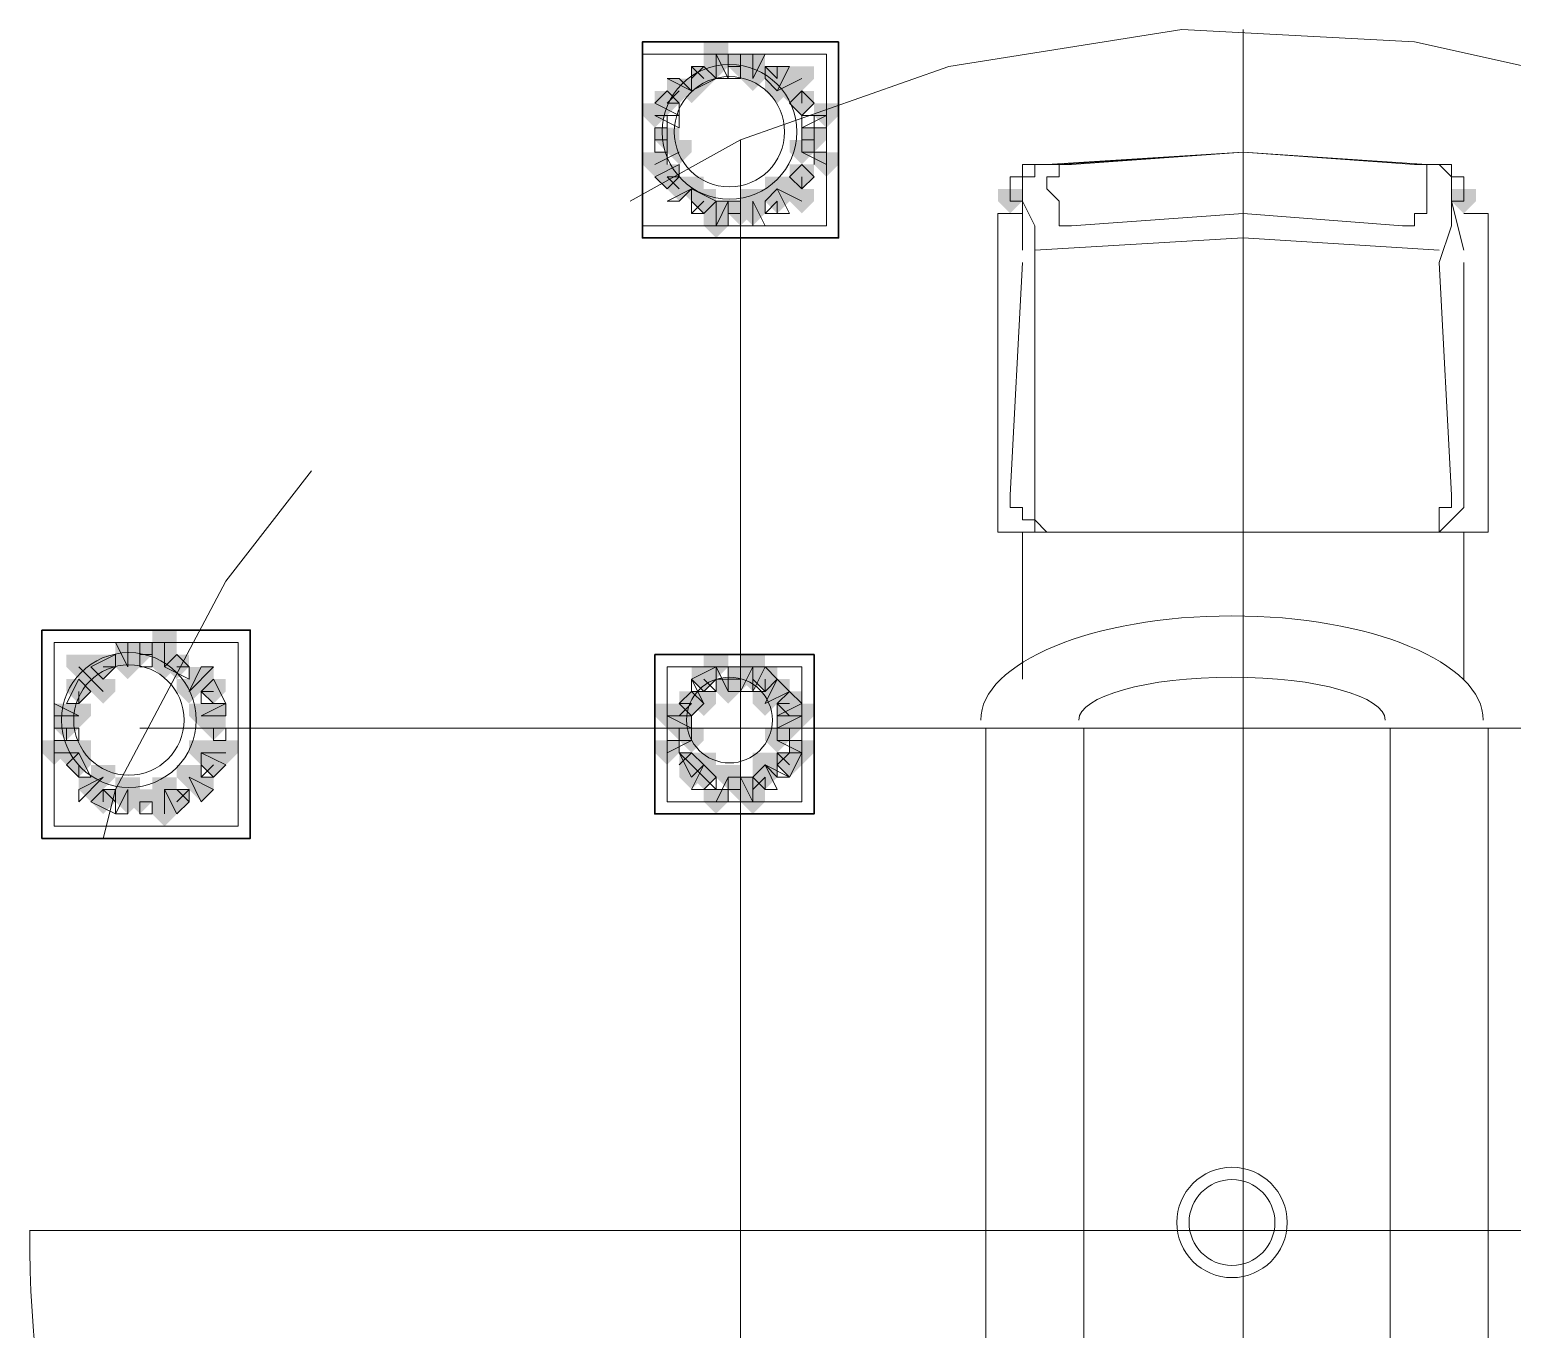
# Model space of a CAD drawing. Header units: millimetres. Extents: x 2315 to 4619, y 1334 to 1897.
# Drawn here: x 4012 to 4019.39, y 1554.21 to 1560.69 of the extents above; entities that cross this region are included whole.
import ezdxf

# ---------------------------------------------------------------- set-up
doc = ezdxf.new("R2010")
doc.units = ezdxf.units.MM
for name, color, linetype, true_color in [('PDF_10', 7, 'Continuous', 0x00b85c), ('PDF_8剖面层', 7, 'Continuous', 0xdcdcdc), ('PDF_AXIS', 7, 'Continuous', 0x00b85c), ('PDF_柱构件', 7, 'Continuous', 0x00b85c), ('PDF_转运站初步方案', 7, 'Continuous', 0x00b85c)]:
    doc.layers.add(name, color=color, linetype=linetype, true_color=true_color)
for name, color, linetype in [('PDF_3中心线层', 1, 'Continuous'), ('PDF_5双点划线', 4, 'Continuous'), ('PDF_中心线层', 1, 'Continuous'), ('PDF_粗实线层', 7, 'Continuous')]:
    doc.layers.add(name, color=color, linetype=linetype)

msp = doc.modelspace()

# ---------------------------------------------------------------- hatches: boundary and pattern name
at = {"layer": 'PDF_10', "transparency": 33554559}
for points in [[(4015.5436, 1560.5703), (4015.4826, 1560.5703), (4015.4826, 1560.5093), (4015.5436, 1560.4482), (4015.6047, 1560.5093), (4015.6047, 1560.5703)], [(4015.5436, 1560.5703), (4015.4826, 1560.5703), (4015.4826, 1560.5093), (4015.5436, 1560.4482), (4015.6047, 1560.5093), (4015.6047, 1560.5703)], [(4015.3604, 1560.5093), (4015.2993, 1560.5093), (4015.2993, 1560.4482), (4015.3604, 1560.3871), (4015.4215, 1560.4482), (4015.4215, 1560.5093)], [(4015.3604, 1560.5093), (4015.2993, 1560.5093), (4015.2993, 1560.4482), (4015.3604, 1560.3871), (4015.4215, 1560.4482), (4015.4215, 1560.5093)], [(4015.7269, 1560.5093), (4015.6658, 1560.5093), (4015.6658, 1560.4482), (4015.7269, 1560.3871), (4015.788, 1560.4482), (4015.788, 1560.5093)], [(4015.7269, 1560.5093), (4015.6658, 1560.5093), (4015.6658, 1560.4482), (4015.7269, 1560.3871), (4015.788, 1560.4482), (4015.788, 1560.5093)], [(4015.1772, 1560.3871), (4015.1161, 1560.3871), (4015.1161, 1560.326), (4015.1772, 1560.2649), (4015.2382, 1560.326), (4015.2382, 1560.3871)], [(4015.1772, 1560.3871), (4015.1161, 1560.3871), (4015.1161, 1560.326), (4015.1772, 1560.2649), (4015.2382, 1560.326), (4015.2382, 1560.3871)], [(4015.849, 1560.3871), (4015.788, 1560.3871), (4015.788, 1560.326), (4015.849, 1560.2649), (4015.9101, 1560.326), (4015.9101, 1560.3871)], [(4015.849, 1560.3871), (4015.788, 1560.3871), (4015.788, 1560.326), (4015.849, 1560.2649), (4015.9101, 1560.326), (4015.9101, 1560.3871)], [(4015.849, 1560.3871), (4015.788, 1560.3871), (4015.788, 1560.326), (4015.849, 1560.2649), (4015.9101, 1560.326), (4015.9101, 1560.3871)], [(4015.1772, 1560.2039), (4015.1161, 1560.2039), (4015.1161, 1560.1428), (4015.1772, 1560.0817), (4015.2382, 1560.1428), (4015.2382, 1560.2039)], [(4015.1772, 1560.2039), (4015.1161, 1560.2039), (4015.1161, 1560.1428), (4015.1772, 1560.0817), (4015.2382, 1560.1428), (4015.2382, 1560.2039)], [(4015.9101, 1560.2039), (4015.849, 1560.2039), (4015.849, 1560.1428), (4015.9101, 1560.0817), (4015.9712, 1560.1428), (4015.9712, 1560.2039)], [(4015.9101, 1560.2039), (4015.849, 1560.2039), (4015.849, 1560.1428), (4015.9101, 1560.0817), (4015.9712, 1560.1428), (4015.9712, 1560.2039)], [(4015.1772, 1560.0206), (4015.1161, 1560.0206), (4015.1161, 1559.9595), (4015.1772, 1559.8985), (4015.2382, 1559.9595), (4015.2382, 1560.0206)], [(4015.1772, 1560.0206), (4015.1161, 1560.0206), (4015.1161, 1559.9595), (4015.1772, 1559.8985), (4015.2382, 1559.9595), (4015.2382, 1560.0206)], [(4015.849, 1560.0206), (4015.788, 1560.0206), (4015.788, 1559.9595), (4015.849, 1559.8985), (4015.9101, 1559.9595), (4015.9101, 1560.0206)], [(4015.849, 1560.0206), (4015.788, 1560.0206), (4015.788, 1559.9595), (4015.849, 1559.8985), (4015.9101, 1559.9595), (4015.9101, 1560.0206)], [(4015.849, 1560.0206), (4015.788, 1560.0206), (4015.788, 1559.9595), (4015.849, 1559.8985), (4015.9101, 1559.9595), (4015.9101, 1560.0206)], [(4015.3604, 1559.8985), (4015.2993, 1559.8985), (4015.2993, 1559.8374), (4015.3604, 1559.7763), (4015.4215, 1559.8374), (4015.4215, 1559.8985)], [(4015.3604, 1559.8985), (4015.2993, 1559.8985), (4015.2993, 1559.8374), (4015.3604, 1559.7763), (4015.4215, 1559.8374), (4015.4215, 1559.8985)], [(4015.5436, 1559.8374), (4015.4826, 1559.8374), (4015.4826, 1559.7763), (4015.5436, 1559.7152), (4015.6047, 1559.7763), (4015.6047, 1559.8374)], [(4015.5436, 1559.8374), (4015.4826, 1559.8374), (4015.4826, 1559.7763), (4015.5436, 1559.7152), (4015.6047, 1559.7763), (4015.6047, 1559.8374)], [(4015.7269, 1559.8985), (4015.6658, 1559.8985), (4015.6658, 1559.8374), (4015.7269, 1559.7763), (4015.788, 1559.8374), (4015.788, 1559.8985)], [(4015.7269, 1559.8985), (4015.6658, 1559.8985), (4015.6658, 1559.8374), (4015.7269, 1559.7763), (4015.788, 1559.8374), (4015.788, 1559.8985)], [(4012.5507, 1557.6385), (4012.4896, 1557.6385), (4012.4896, 1557.5774), (4012.5507, 1557.5163), (4012.6117, 1557.5774), (4012.6117, 1557.6385)], [(4012.5507, 1557.6385), (4012.4896, 1557.6385), (4012.4896, 1557.5774), (4012.5507, 1557.5163), (4012.6117, 1557.5774), (4012.6117, 1557.6385)], [(4012.3674, 1557.5774), (4012.3063, 1557.5774), (4012.3063, 1557.5163), (4012.3674, 1557.4552), (4012.4285, 1557.5163), (4012.4285, 1557.5774)], [(4012.3674, 1557.5774), (4012.3063, 1557.5774), (4012.3063, 1557.5163), (4012.3674, 1557.4552), (4012.4285, 1557.5163), (4012.4285, 1557.5774)], [(4012.3674, 1557.5774), (4012.3063, 1557.5774), (4012.3063, 1557.5163), (4012.3674, 1557.4552), (4012.4285, 1557.5163), (4012.4285, 1557.5774)], [(4012.7339, 1557.5774), (4012.6728, 1557.5774), (4012.6728, 1557.5163), (4012.7339, 1557.4552), (4012.795, 1557.5163), (4012.795, 1557.5774)], [(4012.7339, 1557.5774), (4012.6728, 1557.5774), (4012.6728, 1557.5163), (4012.7339, 1557.4552), (4012.795, 1557.5163), (4012.795, 1557.5774)], [(4015.3604, 1557.5163), (4015.2993, 1557.5163), (4015.2993, 1557.4552), (4015.3604, 1557.3941), (4015.4215, 1557.4552), (4015.4215, 1557.5163)], [(4015.3604, 1557.5163), (4015.2993, 1557.5163), (4015.2993, 1557.4552), (4015.3604, 1557.3941), (4015.4215, 1557.4552), (4015.4215, 1557.5163)], [(4015.5436, 1557.5163), (4015.4826, 1557.5163), (4015.4826, 1557.4552), (4015.5436, 1557.3941), (4015.6047, 1557.4552), (4015.6047, 1557.5163)], [(4015.5436, 1557.5163), (4015.4826, 1557.5163), (4015.4826, 1557.4552), (4015.5436, 1557.3941), (4015.6047, 1557.4552), (4015.6047, 1557.5163)], [(4015.6658, 1557.5163), (4015.6047, 1557.5163), (4015.6047, 1557.4552), (4015.6658, 1557.3941), (4015.7269, 1557.4552), (4015.7269, 1557.5163)], [(4015.6658, 1557.5163), (4015.6047, 1557.5163), (4015.6047, 1557.4552), (4015.6658, 1557.3941), (4015.7269, 1557.4552), (4015.7269, 1557.5163)], [(4012.2453, 1557.4552), (4012.1842, 1557.4552), (4012.1842, 1557.3941), (4012.2453, 1557.333), (4012.3063, 1557.3941), (4012.3063, 1557.4552)], [(4012.2453, 1557.4552), (4012.1842, 1557.4552), (4012.1842, 1557.3941), (4012.2453, 1557.333), (4012.3063, 1557.3941), (4012.3063, 1557.4552)], [(4012.2453, 1557.4552), (4012.1842, 1557.4552), (4012.1842, 1557.3941), (4012.2453, 1557.333), (4012.3063, 1557.3941), (4012.3063, 1557.4552)], [(4012.9172, 1557.4552), (4012.8561, 1557.4552), (4012.8561, 1557.3941), (4012.9172, 1557.333), (4012.9782, 1557.3941), (4012.9782, 1557.4552)], [(4012.9172, 1557.4552), (4012.8561, 1557.4552), (4012.8561, 1557.3941), (4012.9172, 1557.333), (4012.9782, 1557.3941), (4012.9782, 1557.4552)], [(4015.2993, 1557.3941), (4015.2382, 1557.3941), (4015.2382, 1557.333), (4015.2993, 1557.272), (4015.3604, 1557.333), (4015.3604, 1557.3941)], [(4015.2993, 1557.3941), (4015.2382, 1557.3941), (4015.2382, 1557.333), (4015.2993, 1557.272), (4015.3604, 1557.333), (4015.3604, 1557.3941)], [(4015.788, 1557.3941), (4015.7269, 1557.3941), (4015.7269, 1557.333), (4015.788, 1557.272), (4015.849, 1557.333), (4015.849, 1557.3941)], [(4015.788, 1557.3941), (4015.7269, 1557.3941), (4015.7269, 1557.333), (4015.788, 1557.272), (4015.849, 1557.333), (4015.849, 1557.3941)], [(4012.1842, 1557.272), (4012.1231, 1557.272), (4012.1231, 1557.2109), (4012.1842, 1557.1498), (4012.2453, 1557.2109), (4012.2453, 1557.272)], [(4012.1842, 1557.272), (4012.1231, 1557.272), (4012.1231, 1557.2109), (4012.1842, 1557.1498), (4012.2453, 1557.2109), (4012.2453, 1557.272)], [(4012.9172, 1557.272), (4012.8561, 1557.272), (4012.8561, 1557.2109), (4012.9172, 1557.1498), (4012.9782, 1557.2109), (4012.9782, 1557.272)], [(4012.9172, 1557.272), (4012.8561, 1557.272), (4012.8561, 1557.2109), (4012.9172, 1557.1498), (4012.9782, 1557.2109), (4012.9782, 1557.272)], [(4015.2382, 1557.272), (4015.1772, 1557.272), (4015.1772, 1557.2109), (4015.2382, 1557.1498), (4015.2993, 1557.2109), (4015.2993, 1557.272)], [(4015.2382, 1557.272), (4015.1772, 1557.272), (4015.1772, 1557.2109), (4015.2382, 1557.1498), (4015.2993, 1557.2109), (4015.2993, 1557.272)], [(4015.788, 1557.272), (4015.7269, 1557.272), (4015.7269, 1557.2109), (4015.788, 1557.1498), (4015.849, 1557.2109), (4015.849, 1557.272)], [(4015.788, 1557.272), (4015.7269, 1557.272), (4015.7269, 1557.2109), (4015.788, 1557.1498), (4015.849, 1557.2109), (4015.849, 1557.272)], [(4012.2453, 1557.0887), (4012.1842, 1557.0887), (4012.1842, 1557.0276), (4012.2453, 1556.9666), (4012.3063, 1557.0276), (4012.3063, 1557.0887)], [(4012.2453, 1557.0887), (4012.1842, 1557.0887), (4012.1842, 1557.0276), (4012.2453, 1556.9666), (4012.3063, 1557.0276), (4012.3063, 1557.0887)], [(4012.9172, 1557.0887), (4012.8561, 1557.0887), (4012.8561, 1557.0276), (4012.9172, 1556.9666), (4012.9782, 1557.0276), (4012.9782, 1557.0887)], [(4012.9172, 1557.0887), (4012.8561, 1557.0887), (4012.8561, 1557.0276), (4012.9172, 1556.9666), (4012.9782, 1557.0276), (4012.9782, 1557.0887)], [(4015.2993, 1557.0887), (4015.2382, 1557.0887), (4015.2382, 1557.0276), (4015.2993, 1556.9666), (4015.3604, 1557.0276), (4015.3604, 1557.0887)], [(4015.2993, 1557.0887), (4015.2382, 1557.0887), (4015.2382, 1557.0276), (4015.2993, 1556.9666), (4015.3604, 1557.0276), (4015.3604, 1557.0887)], [(4015.3604, 1557.0276), (4015.2993, 1557.0276), (4015.2993, 1556.9666), (4015.3604, 1556.9055), (4015.4215, 1556.9666), (4015.4215, 1557.0276)], [(4015.3604, 1557.0276), (4015.2993, 1557.0276), (4015.2993, 1556.9666), (4015.3604, 1556.9055), (4015.4215, 1556.9666), (4015.4215, 1557.0276)], [(4015.6658, 1557.0276), (4015.6047, 1557.0276), (4015.6047, 1556.9666), (4015.6658, 1556.9055), (4015.7269, 1556.9666), (4015.7269, 1557.0276)], [(4015.6658, 1557.0276), (4015.6047, 1557.0276), (4015.6047, 1556.9666), (4015.6658, 1556.9055), (4015.7269, 1556.9666), (4015.7269, 1557.0276)], [(4015.788, 1557.0887), (4015.7269, 1557.0887), (4015.7269, 1557.0276), (4015.788, 1556.9666), (4015.849, 1557.0276), (4015.849, 1557.0887)], [(4015.788, 1557.0887), (4015.7269, 1557.0887), (4015.7269, 1557.0276), (4015.788, 1556.9666), (4015.849, 1557.0276), (4015.849, 1557.0887)], [(4015.5436, 1556.9666), (4015.4826, 1556.9666), (4015.4826, 1556.9055), (4015.5436, 1556.8444), (4015.6047, 1556.9055), (4015.6047, 1556.9666)], [(4015.5436, 1556.9666), (4015.4826, 1556.9666), (4015.4826, 1556.9055), (4015.5436, 1556.8444), (4015.6047, 1556.9055), (4015.6047, 1556.9666)], [(4012.3674, 1556.9055), (4012.3063, 1556.9055), (4012.3063, 1556.8444), (4012.3674, 1556.7833), (4012.4285, 1556.8444), (4012.4285, 1556.9055)], [(4012.3674, 1556.9055), (4012.3063, 1556.9055), (4012.3063, 1556.8444), (4012.3674, 1556.7833), (4012.4285, 1556.8444), (4012.4285, 1556.9055)], [(4012.5507, 1556.9055), (4012.4896, 1556.9055), (4012.4896, 1556.8444), (4012.5507, 1556.7833), (4012.6117, 1556.8444), (4012.6117, 1556.9055)], [(4012.5507, 1556.9055), (4012.4896, 1556.9055), (4012.4896, 1556.8444), (4012.5507, 1556.7833), (4012.6117, 1556.8444), (4012.6117, 1556.9055)], [(4012.7339, 1556.9055), (4012.6728, 1556.9055), (4012.6728, 1556.8444), (4012.7339, 1556.7833), (4012.795, 1556.8444), (4012.795, 1556.9055)], [(4012.7339, 1556.9055), (4012.6728, 1556.9055), (4012.6728, 1556.8444), (4012.7339, 1556.7833), (4012.795, 1556.8444), (4012.795, 1556.9055)]]:
    msp.add_hatch(color=256, dxfattribs=at).paths.add_polyline_path(points)
at = {"layer": 'PDF_5双点划线', "transparency": 33554559}
for points in [[(4016.8874, 1559.8985), (4016.8263, 1559.8985), (4016.8263, 1559.8374), (4016.8874, 1559.7763), (4016.9485, 1559.8374), (4016.9485, 1559.8985)], [(4019.1474, 1559.8985), (4019.0863, 1559.8985), (4019.0863, 1559.8374), (4019.1474, 1559.7763), (4019.2085, 1559.8374), (4019.2085, 1559.8985)]]:
    msp.add_hatch(color=256, dxfattribs=at).paths.add_polyline_path(points)
at = {"layer": 'PDF_柱构件', "transparency": 33554559}
for points in [[(4015.4215, 1560.6314), (4015.3604, 1560.6314), (4015.3604, 1560.5703), (4015.4215, 1560.5093), (4015.4826, 1560.5703), (4015.4826, 1560.6314)], [(4015.4215, 1560.5703), (4015.3604, 1560.5703), (4015.3604, 1560.5093), (4015.4215, 1560.4482), (4015.4826, 1560.5093), (4015.4826, 1560.5703)], [(4015.6047, 1560.5703), (4015.5436, 1560.5703), (4015.5436, 1560.5093), (4015.6047, 1560.4482), (4015.6658, 1560.5093), (4015.6658, 1560.5703)], [(4015.6047, 1560.5093), (4015.5436, 1560.5093), (4015.5436, 1560.4482), (4015.6047, 1560.3871), (4015.6658, 1560.4482), (4015.6658, 1560.5093)], [(4015.849, 1560.5093), (4015.788, 1560.5093), (4015.788, 1560.4482), (4015.849, 1560.3871), (4015.9101, 1560.4482), (4015.9101, 1560.5093)], [(4015.2382, 1560.4482), (4015.1772, 1560.4482), (4015.1772, 1560.3871), (4015.2382, 1560.326), (4015.2993, 1560.3871), (4015.2993, 1560.4482)], [(4015.2993, 1560.4482), (4015.2382, 1560.4482), (4015.2382, 1560.3871), (4015.2993, 1560.326), (4015.3604, 1560.3871), (4015.3604, 1560.4482)], [(4015.7269, 1560.4482), (4015.6658, 1560.4482), (4015.6658, 1560.3871), (4015.7269, 1560.326), (4015.788, 1560.3871), (4015.788, 1560.4482)], [(4015.788, 1560.4482), (4015.7269, 1560.4482), (4015.7269, 1560.3871), (4015.788, 1560.326), (4015.849, 1560.3871), (4015.849, 1560.4482)], [(4015.1161, 1560.326), (4015.055, 1560.326), (4015.055, 1560.2649), (4015.1161, 1560.2039), (4015.1772, 1560.2649), (4015.1772, 1560.326)], [(4015.9712, 1560.326), (4015.9101, 1560.326), (4015.9101, 1560.2649), (4015.9712, 1560.2039), (4016.0323, 1560.2649), (4016.0323, 1560.326)], [(4015.2382, 1560.1428), (4015.1772, 1560.1428), (4015.1772, 1560.0817), (4015.2382, 1560.0206), (4015.2993, 1560.0817), (4015.2993, 1560.1428)], [(4015.849, 1560.1428), (4015.788, 1560.1428), (4015.788, 1560.0817), (4015.849, 1560.0206), (4015.9101, 1560.0817), (4015.9101, 1560.1428)], [(4015.1161, 1560.0817), (4015.055, 1560.0817), (4015.055, 1560.0206), (4015.1161, 1559.9595), (4015.1772, 1560.0206), (4015.1772, 1560.0817)], [(4015.9712, 1560.0817), (4015.9101, 1560.0817), (4015.9101, 1560.0206), (4015.9712, 1559.9595), (4016.0323, 1560.0206), (4016.0323, 1560.0817)], [(4015.2382, 1559.9595), (4015.1772, 1559.9595), (4015.1772, 1559.8985), (4015.2382, 1559.8374), (4015.2993, 1559.8985), (4015.2993, 1559.9595)], [(4015.2993, 1559.9595), (4015.2382, 1559.9595), (4015.2382, 1559.8985), (4015.2993, 1559.8374), (4015.3604, 1559.8985), (4015.3604, 1559.9595)], [(4015.7269, 1559.9595), (4015.6658, 1559.9595), (4015.6658, 1559.8985), (4015.7269, 1559.8374), (4015.788, 1559.8985), (4015.788, 1559.9595)], [(4015.788, 1559.9595), (4015.7269, 1559.9595), (4015.7269, 1559.8985), (4015.788, 1559.8374), (4015.849, 1559.8985), (4015.849, 1559.9595)], [(4015.4215, 1559.8374), (4015.3604, 1559.8374), (4015.3604, 1559.7763), (4015.4215, 1559.7152), (4015.4826, 1559.7763), (4015.4826, 1559.8374)], [(4015.6047, 1559.8985), (4015.5436, 1559.8985), (4015.5436, 1559.8374), (4015.6047, 1559.7763), (4015.6658, 1559.8374), (4015.6658, 1559.8985)], [(4015.6047, 1559.8374), (4015.5436, 1559.8374), (4015.5436, 1559.7763), (4015.6047, 1559.7152), (4015.6658, 1559.7763), (4015.6658, 1559.8374)], [(4015.849, 1559.8985), (4015.788, 1559.8985), (4015.788, 1559.8374), (4015.849, 1559.7763), (4015.9101, 1559.8374), (4015.9101, 1559.8985)], [(4015.4215, 1559.7763), (4015.3604, 1559.7763), (4015.3604, 1559.7152), (4015.4215, 1559.6541), (4015.4826, 1559.7152), (4015.4826, 1559.7763)], [(4012.6728, 1557.6995), (4012.6117, 1557.6995), (4012.6117, 1557.6385), (4012.6728, 1557.5774), (4012.7339, 1557.6385), (4012.7339, 1557.6995)], [(4012.4896, 1557.6385), (4012.4285, 1557.6385), (4012.4285, 1557.5774), (4012.4896, 1557.5163), (4012.5507, 1557.5774), (4012.5507, 1557.6385)], [(4012.6728, 1557.6385), (4012.6117, 1557.6385), (4012.6117, 1557.5774), (4012.6728, 1557.5163), (4012.7339, 1557.5774), (4012.7339, 1557.6385)], [(4012.2453, 1557.5774), (4012.1842, 1557.5774), (4012.1842, 1557.5163), (4012.2453, 1557.4552), (4012.3063, 1557.5163), (4012.3063, 1557.5774)], [(4012.4896, 1557.5774), (4012.4285, 1557.5774), (4012.4285, 1557.5163), (4012.4896, 1557.4552), (4012.5507, 1557.5163), (4012.5507, 1557.5774)], [(4012.6728, 1557.5774), (4012.6117, 1557.5774), (4012.6117, 1557.5163), (4012.6728, 1557.4552), (4012.7339, 1557.5163), (4012.7339, 1557.5774)], [(4015.4215, 1557.5774), (4015.3604, 1557.5774), (4015.3604, 1557.5163), (4015.4215, 1557.4552), (4015.4826, 1557.5163), (4015.4826, 1557.5774)], [(4015.6047, 1557.5774), (4015.5436, 1557.5774), (4015.5436, 1557.5163), (4015.6047, 1557.4552), (4015.6658, 1557.5163), (4015.6658, 1557.5774)], [(4012.3063, 1557.5163), (4012.2453, 1557.5163), (4012.2453, 1557.4552), (4012.3063, 1557.3941), (4012.3674, 1557.4552), (4012.3674, 1557.5163)], [(4012.8561, 1557.5163), (4012.795, 1557.5163), (4012.795, 1557.4552), (4012.8561, 1557.3941), (4012.9172, 1557.4552), (4012.9172, 1557.5163)], [(4015.6047, 1557.5163), (4015.5436, 1557.5163), (4015.5436, 1557.4552), (4015.6047, 1557.3941), (4015.6658, 1557.4552), (4015.6658, 1557.5163)], [(4012.3674, 1557.4552), (4012.3063, 1557.4552), (4012.3063, 1557.3941), (4012.3674, 1557.333), (4012.4285, 1557.3941), (4012.4285, 1557.4552)], [(4012.795, 1557.4552), (4012.7339, 1557.4552), (4012.7339, 1557.3941), (4012.795, 1557.333), (4012.8561, 1557.3941), (4012.8561, 1557.4552)], [(4015.3604, 1557.3941), (4015.2993, 1557.3941), (4015.2993, 1557.333), (4015.3604, 1557.272), (4015.4215, 1557.333), (4015.4215, 1557.3941)], [(4015.4826, 1557.4552), (4015.4215, 1557.4552), (4015.4215, 1557.3941), (4015.4826, 1557.333), (4015.5436, 1557.3941), (4015.5436, 1557.4552)], [(4015.6658, 1557.3941), (4015.6047, 1557.3941), (4015.6047, 1557.333), (4015.6658, 1557.272), (4015.7269, 1557.333), (4015.7269, 1557.3941)], [(4015.7269, 1557.4552), (4015.6658, 1557.4552), (4015.6658, 1557.3941), (4015.7269, 1557.333), (4015.788, 1557.3941), (4015.788, 1557.4552)], [(4012.1842, 1557.333), (4012.1231, 1557.333), (4012.1231, 1557.272), (4012.1842, 1557.2109), (4012.2453, 1557.272), (4012.2453, 1557.333)], [(4012.2453, 1557.333), (4012.1842, 1557.333), (4012.1842, 1557.272), (4012.2453, 1557.2109), (4012.3063, 1557.272), (4012.3063, 1557.333)], [(4012.8561, 1557.333), (4012.795, 1557.333), (4012.795, 1557.272), (4012.8561, 1557.2109), (4012.9172, 1557.272), (4012.9172, 1557.333)], [(4012.9172, 1557.333), (4012.8561, 1557.333), (4012.8561, 1557.272), (4012.9172, 1557.2109), (4012.9782, 1557.272), (4012.9782, 1557.333)], [(4015.1772, 1557.333), (4015.1161, 1557.333), (4015.1161, 1557.272), (4015.1772, 1557.2109), (4015.2382, 1557.272), (4015.2382, 1557.333)], [(4015.2382, 1557.333), (4015.1772, 1557.333), (4015.1772, 1557.272), (4015.2382, 1557.2109), (4015.2993, 1557.272), (4015.2993, 1557.333)], [(4015.788, 1557.333), (4015.7269, 1557.333), (4015.7269, 1557.272), (4015.788, 1557.2109), (4015.849, 1557.272), (4015.849, 1557.333)], [(4015.849, 1557.333), (4015.788, 1557.333), (4015.788, 1557.272), (4015.849, 1557.2109), (4015.9101, 1557.272), (4015.9101, 1557.333)], [(4015.2993, 1557.2109), (4015.2382, 1557.2109), (4015.2382, 1557.1498), (4015.2993, 1557.0887), (4015.3604, 1557.1498), (4015.3604, 1557.2109)], [(4015.7269, 1557.2109), (4015.6658, 1557.2109), (4015.6658, 1557.1498), (4015.7269, 1557.0887), (4015.788, 1557.1498), (4015.788, 1557.2109)], [(4012.1231, 1557.1498), (4012.062, 1557.1498), (4012.062, 1557.0887), (4012.1231, 1557.0276), (4012.1842, 1557.0887), (4012.1842, 1557.1498)], [(4012.1842, 1557.1498), (4012.1231, 1557.1498), (4012.1231, 1557.0887), (4012.1842, 1557.0276), (4012.2453, 1557.0887), (4012.2453, 1557.1498)], [(4012.2453, 1557.1498), (4012.1842, 1557.1498), (4012.1842, 1557.0887), (4012.2453, 1557.0276), (4012.3063, 1557.0887), (4012.3063, 1557.1498)], [(4012.8561, 1557.1498), (4012.795, 1557.1498), (4012.795, 1557.0887), (4012.8561, 1557.0276), (4012.9172, 1557.0887), (4012.9172, 1557.1498)], [(4012.9172, 1557.1498), (4012.8561, 1557.1498), (4012.8561, 1557.0887), (4012.9172, 1557.0276), (4012.9782, 1557.0887), (4012.9782, 1557.1498)], [(4012.9782, 1557.1498), (4012.9172, 1557.1498), (4012.9172, 1557.0887), (4012.9782, 1557.0276), (4013.0393, 1557.0887), (4013.0393, 1557.1498)], [(4015.1772, 1557.1498), (4015.1161, 1557.1498), (4015.1161, 1557.0887), (4015.1772, 1557.0276), (4015.2382, 1557.0887), (4015.2382, 1557.1498)], [(4015.849, 1557.1498), (4015.788, 1557.1498), (4015.788, 1557.0887), (4015.849, 1557.0276), (4015.9101, 1557.0887), (4015.9101, 1557.1498)], [(4012.3674, 1557.0276), (4012.3063, 1557.0276), (4012.3063, 1556.9666), (4012.3674, 1556.9055), (4012.4285, 1556.9666), (4012.4285, 1557.0276)], [(4012.795, 1557.0276), (4012.7339, 1557.0276), (4012.7339, 1556.9666), (4012.795, 1556.9055), (4012.8561, 1556.9666), (4012.8561, 1557.0276)], [(4015.2993, 1557.0276), (4015.2382, 1557.0276), (4015.2382, 1556.9666), (4015.2993, 1556.9055), (4015.3604, 1556.9666), (4015.3604, 1557.0276)], [(4015.3604, 1557.0887), (4015.2993, 1557.0887), (4015.2993, 1557.0276), (4015.3604, 1556.9666), (4015.4215, 1557.0276), (4015.4215, 1557.0887)], [(4015.4826, 1557.0276), (4015.4215, 1557.0276), (4015.4215, 1556.9666), (4015.4826, 1556.9055), (4015.5436, 1556.9666), (4015.5436, 1557.0276)], [(4015.6658, 1557.0887), (4015.6047, 1557.0887), (4015.6047, 1557.0276), (4015.6658, 1556.9666), (4015.7269, 1557.0276), (4015.7269, 1557.0887)], [(4012.3063, 1556.9666), (4012.2453, 1556.9666), (4012.2453, 1556.9055), (4012.3063, 1556.8444), (4012.3674, 1556.9055), (4012.3674, 1556.9666)], [(4012.4896, 1556.9666), (4012.4285, 1556.9666), (4012.4285, 1556.9055), (4012.4896, 1556.8444), (4012.5507, 1556.9055), (4012.5507, 1556.9666)], [(4012.6728, 1556.9666), (4012.6117, 1556.9666), (4012.6117, 1556.9055), (4012.6728, 1556.8444), (4012.7339, 1556.9055), (4012.7339, 1556.9666)], [(4012.8561, 1556.9666), (4012.795, 1556.9666), (4012.795, 1556.9055), (4012.8561, 1556.8444), (4012.9172, 1556.9055), (4012.9172, 1556.9666)], [(4015.6047, 1556.9666), (4015.5436, 1556.9666), (4015.5436, 1556.9055), (4015.6047, 1556.8444), (4015.6658, 1556.9055), (4015.6658, 1556.9666)], [(4012.4896, 1556.9055), (4012.4285, 1556.9055), (4012.4285, 1556.8444), (4012.4896, 1556.7833), (4012.5507, 1556.8444), (4012.5507, 1556.9055)], [(4012.6728, 1556.9055), (4012.6117, 1556.9055), (4012.6117, 1556.8444), (4012.6728, 1556.7833), (4012.7339, 1556.8444), (4012.7339, 1556.9055)], [(4015.4215, 1556.9055), (4015.3604, 1556.9055), (4015.3604, 1556.8444), (4015.4215, 1556.7833), (4015.4826, 1556.8444), (4015.4826, 1556.9055)], [(4015.6047, 1556.9055), (4015.5436, 1556.9055), (4015.5436, 1556.8444), (4015.6047, 1556.7833), (4015.6658, 1556.8444), (4015.6658, 1556.9055)], [(4012.6728, 1556.8444), (4012.6117, 1556.8444), (4012.6117, 1556.7833), (4012.6728, 1556.7222), (4012.7339, 1556.7833), (4012.7339, 1556.8444)]]:
    msp.add_hatch(color=256, dxfattribs=at).paths.add_polyline_path(points)
at = {"layer": 'PDF_转运站初步方案', "transparency": 33554559}
for points in [[(4015.5436, 1560.5703), (4015.4826, 1560.5703), (4015.4826, 1560.5093), (4015.5436, 1560.4482), (4015.6047, 1560.5093), (4015.6047, 1560.5703)], [(4015.5436, 1560.5703), (4015.4826, 1560.5703), (4015.4826, 1560.5093), (4015.5436, 1560.4482), (4015.6047, 1560.5093), (4015.6047, 1560.5703)], [(4015.3604, 1560.5093), (4015.2993, 1560.5093), (4015.2993, 1560.4482), (4015.3604, 1560.3871), (4015.4215, 1560.4482), (4015.4215, 1560.5093)], [(4015.3604, 1560.5093), (4015.2993, 1560.5093), (4015.2993, 1560.4482), (4015.3604, 1560.3871), (4015.4215, 1560.4482), (4015.4215, 1560.5093)], [(4015.7269, 1560.5093), (4015.6658, 1560.5093), (4015.6658, 1560.4482), (4015.7269, 1560.3871), (4015.788, 1560.4482), (4015.788, 1560.5093)], [(4015.7269, 1560.5093), (4015.6658, 1560.5093), (4015.6658, 1560.4482), (4015.7269, 1560.3871), (4015.788, 1560.4482), (4015.788, 1560.5093)], [(4015.1772, 1560.3871), (4015.1161, 1560.3871), (4015.1161, 1560.326), (4015.1772, 1560.2649), (4015.2382, 1560.326), (4015.2382, 1560.3871)], [(4015.1772, 1560.3871), (4015.1161, 1560.3871), (4015.1161, 1560.326), (4015.1772, 1560.2649), (4015.2382, 1560.326), (4015.2382, 1560.3871)], [(4015.849, 1560.3871), (4015.788, 1560.3871), (4015.788, 1560.326), (4015.849, 1560.2649), (4015.9101, 1560.326), (4015.9101, 1560.3871)], [(4015.849, 1560.3871), (4015.788, 1560.3871), (4015.788, 1560.326), (4015.849, 1560.2649), (4015.9101, 1560.326), (4015.9101, 1560.3871)], [(4015.1772, 1560.2039), (4015.1161, 1560.2039), (4015.1161, 1560.1428), (4015.1772, 1560.0817), (4015.2382, 1560.1428), (4015.2382, 1560.2039)], [(4015.1772, 1560.2039), (4015.1161, 1560.2039), (4015.1161, 1560.1428), (4015.1772, 1560.0817), (4015.2382, 1560.1428), (4015.2382, 1560.2039)], [(4015.9101, 1560.2039), (4015.849, 1560.2039), (4015.849, 1560.1428), (4015.9101, 1560.0817), (4015.9712, 1560.1428), (4015.9712, 1560.2039)], [(4015.9101, 1560.2039), (4015.849, 1560.2039), (4015.849, 1560.1428), (4015.9101, 1560.0817), (4015.9712, 1560.1428), (4015.9712, 1560.2039)], [(4015.1772, 1560.0206), (4015.1161, 1560.0206), (4015.1161, 1559.9595), (4015.1772, 1559.8985), (4015.2382, 1559.9595), (4015.2382, 1560.0206)], [(4015.1772, 1560.0206), (4015.1161, 1560.0206), (4015.1161, 1559.9595), (4015.1772, 1559.8985), (4015.2382, 1559.9595), (4015.2382, 1560.0206)], [(4015.849, 1560.0206), (4015.788, 1560.0206), (4015.788, 1559.9595), (4015.849, 1559.8985), (4015.9101, 1559.9595), (4015.9101, 1560.0206)], [(4015.849, 1560.0206), (4015.788, 1560.0206), (4015.788, 1559.9595), (4015.849, 1559.8985), (4015.9101, 1559.9595), (4015.9101, 1560.0206)], [(4015.3604, 1559.8985), (4015.2993, 1559.8985), (4015.2993, 1559.8374), (4015.3604, 1559.7763), (4015.4215, 1559.8374), (4015.4215, 1559.8985)], [(4015.3604, 1559.8985), (4015.2993, 1559.8985), (4015.2993, 1559.8374), (4015.3604, 1559.7763), (4015.4215, 1559.8374), (4015.4215, 1559.8985)], [(4015.5436, 1559.8374), (4015.4826, 1559.8374), (4015.4826, 1559.7763), (4015.5436, 1559.7152), (4015.6047, 1559.7763), (4015.6047, 1559.8374)], [(4015.5436, 1559.8374), (4015.4826, 1559.8374), (4015.4826, 1559.7763), (4015.5436, 1559.7152), (4015.6047, 1559.7763), (4015.6047, 1559.8374)], [(4015.7269, 1559.8985), (4015.6658, 1559.8985), (4015.6658, 1559.8374), (4015.7269, 1559.7763), (4015.788, 1559.8374), (4015.788, 1559.8985)], [(4015.7269, 1559.8985), (4015.6658, 1559.8985), (4015.6658, 1559.8374), (4015.7269, 1559.7763), (4015.788, 1559.8374), (4015.788, 1559.8985)], [(4012.5507, 1557.6385), (4012.4896, 1557.6385), (4012.4896, 1557.5774), (4012.5507, 1557.5163), (4012.6117, 1557.5774), (4012.6117, 1557.6385)], [(4012.5507, 1557.6385), (4012.4896, 1557.6385), (4012.4896, 1557.5774), (4012.5507, 1557.5163), (4012.6117, 1557.5774), (4012.6117, 1557.6385)], [(4012.3674, 1557.5774), (4012.3063, 1557.5774), (4012.3063, 1557.5163), (4012.3674, 1557.4552), (4012.4285, 1557.5163), (4012.4285, 1557.5774)], [(4012.3674, 1557.5774), (4012.3063, 1557.5774), (4012.3063, 1557.5163), (4012.3674, 1557.4552), (4012.4285, 1557.5163), (4012.4285, 1557.5774)], [(4012.7339, 1557.5774), (4012.6728, 1557.5774), (4012.6728, 1557.5163), (4012.7339, 1557.4552), (4012.795, 1557.5163), (4012.795, 1557.5774)], [(4012.7339, 1557.5774), (4012.6728, 1557.5774), (4012.6728, 1557.5163), (4012.7339, 1557.4552), (4012.795, 1557.5163), (4012.795, 1557.5774)], [(4015.3604, 1557.5163), (4015.2993, 1557.5163), (4015.2993, 1557.4552), (4015.3604, 1557.3941), (4015.4215, 1557.4552), (4015.4215, 1557.5163)], [(4015.3604, 1557.5163), (4015.2993, 1557.5163), (4015.2993, 1557.4552), (4015.3604, 1557.3941), (4015.4215, 1557.4552), (4015.4215, 1557.5163)], [(4015.5436, 1557.5163), (4015.4826, 1557.5163), (4015.4826, 1557.4552), (4015.5436, 1557.3941), (4015.6047, 1557.4552), (4015.6047, 1557.5163)], [(4015.5436, 1557.5163), (4015.4826, 1557.5163), (4015.4826, 1557.4552), (4015.5436, 1557.3941), (4015.6047, 1557.4552), (4015.6047, 1557.5163)], [(4015.6658, 1557.5163), (4015.6047, 1557.5163), (4015.6047, 1557.4552), (4015.6658, 1557.3941), (4015.7269, 1557.4552), (4015.7269, 1557.5163)], [(4015.6658, 1557.5163), (4015.6047, 1557.5163), (4015.6047, 1557.4552), (4015.6658, 1557.3941), (4015.7269, 1557.4552), (4015.7269, 1557.5163)], [(4012.2453, 1557.4552), (4012.1842, 1557.4552), (4012.1842, 1557.3941), (4012.2453, 1557.333), (4012.3063, 1557.3941), (4012.3063, 1557.4552)], [(4012.2453, 1557.4552), (4012.1842, 1557.4552), (4012.1842, 1557.3941), (4012.2453, 1557.333), (4012.3063, 1557.3941), (4012.3063, 1557.4552)], [(4012.9172, 1557.4552), (4012.8561, 1557.4552), (4012.8561, 1557.3941), (4012.9172, 1557.333), (4012.9782, 1557.3941), (4012.9782, 1557.4552)], [(4012.9172, 1557.4552), (4012.8561, 1557.4552), (4012.8561, 1557.3941), (4012.9172, 1557.333), (4012.9782, 1557.3941), (4012.9782, 1557.4552)], [(4015.2993, 1557.3941), (4015.2382, 1557.3941), (4015.2382, 1557.333), (4015.2993, 1557.272), (4015.3604, 1557.333), (4015.3604, 1557.3941)], [(4015.2993, 1557.3941), (4015.2382, 1557.3941), (4015.2382, 1557.333), (4015.2993, 1557.272), (4015.3604, 1557.333), (4015.3604, 1557.3941)], [(4015.788, 1557.3941), (4015.7269, 1557.3941), (4015.7269, 1557.333), (4015.788, 1557.272), (4015.849, 1557.333), (4015.849, 1557.3941)], [(4015.788, 1557.3941), (4015.7269, 1557.3941), (4015.7269, 1557.333), (4015.788, 1557.272), (4015.849, 1557.333), (4015.849, 1557.3941)], [(4012.1842, 1557.272), (4012.1231, 1557.272), (4012.1231, 1557.2109), (4012.1842, 1557.1498), (4012.2453, 1557.2109), (4012.2453, 1557.272)], [(4012.1842, 1557.272), (4012.1231, 1557.272), (4012.1231, 1557.2109), (4012.1842, 1557.1498), (4012.2453, 1557.2109), (4012.2453, 1557.272)], [(4012.9172, 1557.272), (4012.8561, 1557.272), (4012.8561, 1557.2109), (4012.9172, 1557.1498), (4012.9782, 1557.2109), (4012.9782, 1557.272)], [(4012.9172, 1557.272), (4012.8561, 1557.272), (4012.8561, 1557.2109), (4012.9172, 1557.1498), (4012.9782, 1557.2109), (4012.9782, 1557.272)], [(4015.2382, 1557.272), (4015.1772, 1557.272), (4015.1772, 1557.2109), (4015.2382, 1557.1498), (4015.2993, 1557.2109), (4015.2993, 1557.272)], [(4015.2382, 1557.272), (4015.1772, 1557.272), (4015.1772, 1557.2109), (4015.2382, 1557.1498), (4015.2993, 1557.2109), (4015.2993, 1557.272)], [(4015.788, 1557.272), (4015.7269, 1557.272), (4015.7269, 1557.2109), (4015.788, 1557.1498), (4015.849, 1557.2109), (4015.849, 1557.272)], [(4015.788, 1557.272), (4015.7269, 1557.272), (4015.7269, 1557.2109), (4015.788, 1557.1498), (4015.849, 1557.2109), (4015.849, 1557.272)], [(4012.2453, 1557.0887), (4012.1842, 1557.0887), (4012.1842, 1557.0276), (4012.2453, 1556.9666), (4012.3063, 1557.0276), (4012.3063, 1557.0887)], [(4012.2453, 1557.0887), (4012.1842, 1557.0887), (4012.1842, 1557.0276), (4012.2453, 1556.9666), (4012.3063, 1557.0276), (4012.3063, 1557.0887)], [(4012.9172, 1557.0887), (4012.8561, 1557.0887), (4012.8561, 1557.0276), (4012.9172, 1556.9666), (4012.9782, 1557.0276), (4012.9782, 1557.0887)], [(4012.9172, 1557.0887), (4012.8561, 1557.0887), (4012.8561, 1557.0276), (4012.9172, 1556.9666), (4012.9782, 1557.0276), (4012.9782, 1557.0887)], [(4015.2993, 1557.0887), (4015.2382, 1557.0887), (4015.2382, 1557.0276), (4015.2993, 1556.9666), (4015.3604, 1557.0276), (4015.3604, 1557.0887)], [(4015.2993, 1557.0887), (4015.2382, 1557.0887), (4015.2382, 1557.0276), (4015.2993, 1556.9666), (4015.3604, 1557.0276), (4015.3604, 1557.0887)], [(4015.3604, 1557.0276), (4015.2993, 1557.0276), (4015.2993, 1556.9666), (4015.3604, 1556.9055), (4015.4215, 1556.9666), (4015.4215, 1557.0276)], [(4015.3604, 1557.0276), (4015.2993, 1557.0276), (4015.2993, 1556.9666), (4015.3604, 1556.9055), (4015.4215, 1556.9666), (4015.4215, 1557.0276)], [(4015.6658, 1557.0276), (4015.6047, 1557.0276), (4015.6047, 1556.9666), (4015.6658, 1556.9055), (4015.7269, 1556.9666), (4015.7269, 1557.0276)], [(4015.6658, 1557.0276), (4015.6047, 1557.0276), (4015.6047, 1556.9666), (4015.6658, 1556.9055), (4015.7269, 1556.9666), (4015.7269, 1557.0276)], [(4015.788, 1557.0887), (4015.7269, 1557.0887), (4015.7269, 1557.0276), (4015.788, 1556.9666), (4015.849, 1557.0276), (4015.849, 1557.0887)], [(4015.788, 1557.0887), (4015.7269, 1557.0887), (4015.7269, 1557.0276), (4015.788, 1556.9666), (4015.849, 1557.0276), (4015.849, 1557.0887)], [(4015.5436, 1556.9666), (4015.4826, 1556.9666), (4015.4826, 1556.9055), (4015.5436, 1556.8444), (4015.6047, 1556.9055), (4015.6047, 1556.9666)], [(4015.5436, 1556.9666), (4015.4826, 1556.9666), (4015.4826, 1556.9055), (4015.5436, 1556.8444), (4015.6047, 1556.9055), (4015.6047, 1556.9666)], [(4012.3674, 1556.9055), (4012.3063, 1556.9055), (4012.3063, 1556.8444), (4012.3674, 1556.7833), (4012.4285, 1556.8444), (4012.4285, 1556.9055)], [(4012.3674, 1556.9055), (4012.3063, 1556.9055), (4012.3063, 1556.8444), (4012.3674, 1556.7833), (4012.4285, 1556.8444), (4012.4285, 1556.9055)], [(4012.5507, 1556.9055), (4012.4896, 1556.9055), (4012.4896, 1556.8444), (4012.5507, 1556.7833), (4012.6117, 1556.8444), (4012.6117, 1556.9055)], [(4012.5507, 1556.9055), (4012.4896, 1556.9055), (4012.4896, 1556.8444), (4012.5507, 1556.7833), (4012.6117, 1556.8444), (4012.6117, 1556.9055)], [(4012.7339, 1556.9055), (4012.6728, 1556.9055), (4012.6728, 1556.8444), (4012.7339, 1556.7833), (4012.795, 1556.8444), (4012.795, 1556.9055)], [(4012.7339, 1556.9055), (4012.6728, 1556.9055), (4012.6728, 1556.8444), (4012.7339, 1556.7833), (4012.795, 1556.8444), (4012.795, 1556.9055)]]:
    msp.add_hatch(color=256, dxfattribs=at).paths.add_polyline_path(points)

# ---------------------------------------------------------------- linework, layer by layer
at = {"layer": 'PDF_10', "lineweight": 18}
for points in [[(4015.5436, 1560.5703), (4015.5436, 1560.5093), (4015.4826, 1560.5093)], [(4015.3604, 1560.5093), (4015.2993, 1560.4482)], [(4015.3604, 1560.4482), (4015.2993, 1560.5093)], [(4015.7269, 1560.5093), (4015.7269, 1560.4482), (4015.6658, 1560.5093)], [(4015.2382, 1560.3871), (4015.1772, 1560.326), (4015.2382, 1560.326)], [(4015.849, 1560.326), (4015.849, 1560.3871)], [(4015.1772, 1560.2039), (4015.1772, 1560.0817)], [(4015.9101, 1560.0817), (4015.9101, 1560.2039)], [(4015.1772, 1560.1428), (4015.1161, 1560.1428)], [(4015.849, 1560.1428), (4015.9101, 1560.1428)], [(4015.2382, 1559.9595), (4015.1772, 1559.9595), (4015.2382, 1559.8985)], [(4015.849, 1559.8985), (4015.849, 1559.9595)], [(4015.2993, 1559.8374), (4015.3604, 1559.7763)], [(4015.3604, 1559.8374), (4015.2993, 1559.7763)], [(4015.6658, 1559.7763), (4015.7269, 1559.8374), (4015.7269, 1559.7763)], [(4015.4826, 1559.7763), (4015.5436, 1559.7763), (4015.5436, 1559.7152)], [(4012.5507, 1557.5163), (4012.5507, 1557.5774), (4012.6117, 1557.5774)], [(4012.3674, 1557.5163), (4012.4285, 1557.5163)], [(4012.795, 1557.5163), (4012.7339, 1557.5163), (4012.795, 1557.5163)], [(4015.4826, 1557.4552), (4015.5436, 1557.4552), (4015.5436, 1557.5163)], [(4012.2453, 1557.333), (4012.2453, 1557.3941)], [(4012.9172, 1557.3941), (4012.8561, 1557.3941), (4012.9172, 1557.333)], [(4015.3604, 1557.3941), (4015.4215, 1557.4552)], [(4015.4215, 1557.3941), (4015.3604, 1557.4552)], [(4015.6047, 1557.4552), (4015.6658, 1557.3941), (4015.6658, 1557.4552)], [(4015.2382, 1557.272), (4015.2993, 1557.333), (4015.2382, 1557.333)], [(4015.788, 1557.333), (4015.7269, 1557.333), (4015.788, 1557.272)], [(4012.1842, 1557.1498), (4012.1842, 1557.2109), (4012.2453, 1557.2109)], [(4012.9782, 1557.2109), (4012.9172, 1557.2109), (4012.9172, 1557.1498)], [(4015.2382, 1557.1498), (4015.2382, 1557.2109), (4015.2993, 1557.2109)], [(4015.849, 1557.2109), (4015.788, 1557.2109), (4015.788, 1557.1498)], [(4012.2453, 1556.9666), (4012.2453, 1557.0276), (4012.2453, 1556.9666)], [(4012.9172, 1557.0276), (4012.8561, 1556.9666)], [(4012.8561, 1557.0276), (4012.9172, 1556.9666)], [(4015.2993, 1557.0276), (4015.2382, 1557.0887)], [(4015.2993, 1557.0887), (4015.2382, 1557.0276)], [(4015.788, 1557.0887), (4015.7269, 1557.0276)], [(4015.7269, 1557.0887), (4015.788, 1557.0276)], [(4015.4215, 1556.9055), (4015.3604, 1556.9666)], [(4015.4215, 1556.9666), (4015.3604, 1556.9055)], [(4015.5436, 1556.9666), (4015.5436, 1556.9055), (4015.4826, 1556.9055)], [(4015.6658, 1556.9055), (4015.6658, 1556.9666), (4015.6047, 1556.9055)], [(4012.4285, 1556.8444), (4012.3674, 1556.9055), (4012.3674, 1556.8444)], [(4012.795, 1556.9055), (4012.7339, 1556.8444)], [(4012.7339, 1556.9055), (4012.795, 1556.8444)], [(4012.6117, 1556.8444), (4012.5507, 1556.8444), (4012.5507, 1556.7833)]]:
    msp.add_lwpolyline(points, dxfattribs=at)
at = {"layer": 'PDF_3中心线层', "lineweight": 18}
for points in [[(4018.048, 1554.3401), (4018.048, 1555.012)], [(4018.3534, 1554.7066), (4017.6815, 1554.7066)]]:
    msp.add_lwpolyline(points, dxfattribs=at)
at = {"layer": 'PDF_5双点划线', "lineweight": 18}
for points in [[(4016.9485, 1559.593), (4016.9485, 1559.8374), (4016.9485, 1559.8985), (4016.9485, 1559.9595), (4017.0096, 1559.9595), (4017.0096, 1560.0206), (4017.0707, 1560.0206), (4017.1318, 1560.0206), (4018.048, 1560.0817), (4018.9642, 1560.0206), (4018.048, 1560.0817), (4017.0707, 1560.0206), (4017.0096, 1560.0206), (4016.9485, 1560.0206), (4016.9485, 1559.9595), (4016.8874, 1559.9595), (4016.8874, 1559.8985), (4016.8874, 1559.8374), (4016.9485, 1559.8374), (4017.0096, 1559.7152), (4017.0096, 1559.532), (4017.0096, 1558.3714), (4017.0096, 1558.3103), (4017.0096, 1558.2493), (4017.0707, 1558.1882), (4017.1318, 1558.1882)], [(4018.9031, 1558.1882), (4018.9642, 1558.1882), (4019.0253, 1558.1882), (4019.0253, 1558.2493), (4019.0253, 1558.3103), (4019.0863, 1558.3103), (4019.0863, 1558.3714), (4019.0253, 1559.532), (4019.0863, 1559.7152), (4019.0863, 1559.8374), (4019.1474, 1559.593)], [(4016.8263, 1559.7763), (4016.9485, 1559.7763), (4016.8263, 1559.7763), (4016.8263, 1558.1882), (4019.2696, 1558.1882), (4019.2696, 1559.7763), (4019.1474, 1559.7763)], [(4019.0253, 1559.593), (4018.048, 1559.6541), (4017.0096, 1559.593)], [(4016.9485, 1559.532), (4016.8874, 1558.3714), (4016.8874, 1558.3103), (4016.9485, 1558.3103), (4016.9485, 1558.2493), (4017.0096, 1558.2493), (4017.0096, 1558.1882), (4017.0707, 1558.1882)], [(4018.9642, 1558.1882), (4019.0253, 1558.1882), (4019.0863, 1558.2493), (4019.1474, 1558.3103), (4019.1474, 1558.3714), (4019.1474, 1559.532)], [(4016.9485, 1557.4552), (4016.9485, 1558.1882)], [(4019.1474, 1557.4552), (4019.1474, 1558.1882)]]:
    msp.add_lwpolyline(points, dxfattribs=at)
for points in [[(4017.1318, 1559.8374), (4017.1318, 1559.7763), (4017.1318, 1559.7152), (4017.1928, 1559.7152), (4018.048, 1559.7763), (4018.842, 1559.7152), (4018.9031, 1559.7152), (4018.9031, 1559.7763), (4018.9642, 1559.7763), (4018.9642, 1559.8374), (4018.9642, 1559.8985), (4018.9642, 1559.9595), (4018.9642, 1560.0206), (4018.9031, 1560.0206), (4018.048, 1560.0817), (4017.1928, 1560.0206), (4017.1318, 1560.0206), (4017.1318, 1559.9595), (4017.0707, 1559.9595), (4017.0707, 1559.8985)], [(4018.9642, 1560.0206), (4019.0253, 1560.0206), (4019.0863, 1559.9595), (4019.0863, 1559.8985), (4019.0863, 1559.8374), (4019.1474, 1559.8374), (4019.1474, 1559.8985), (4019.1474, 1559.9595), (4019.0863, 1559.9595), (4019.0863, 1560.0206), (4019.0253, 1560.0206)]]:
    msp.add_lwpolyline(points, close=True, dxfattribs=at)
at = {"layer": 'PDF_8剖面层', "lineweight": 18}
for points in [[(4016.7653, 1557.2109), (4016.7653, 1548.5984)], [(4017.2539, 1557.2109), (4017.2539, 1548.5984)], [(4018.7809, 1557.2109), (4018.7809, 1548.5984)], [(4019.2696, 1557.2109), (4019.2696, 1548.5984)]]:
    msp.add_lwpolyline(points, dxfattribs=at)
for radius in [0.2749, 0.2138]:
    msp.add_circle((4017.9928, 1554.747), radius, dxfattribs=at)
for points in [[(4017.9928, 1557.7706), (4017.3012, 1557.7706), (4016.7406, 1557.5381), (4016.7406, 1557.2514)], [(4019.245, 1557.2514), (4019.245, 1557.5381), (4018.6843, 1557.7706), (4017.9928, 1557.7706)], [(4017.9928, 1557.4652), (4017.5711, 1557.4652), (4017.2293, 1557.3695), (4017.2293, 1557.2514)], [(4018.7563, 1557.2514), (4018.7563, 1557.3695), (4018.4145, 1557.4652), (4017.9928, 1557.4652)]]:
    msp.add_open_spline(points, degree=3, dxfattribs=at)
at = {"layer": 'PDF_AXIS', "lineweight": 18}
for points in [[(4015.9712, 1560.5703), (4015.9712, 1559.7152), (4015.055, 1559.7152), (4015.055, 1560.5703)], [(4012.1231, 1557.6385), (4012.1231, 1556.7222), (4013.0393, 1556.7222), (4013.0393, 1557.6385)], [(4015.1772, 1557.5163), (4015.1772, 1556.8444), (4015.849, 1556.8444), (4015.849, 1557.5163)]]:
    msp.add_lwpolyline(points, close=True, dxfattribs=at)
at = {"layer": 'PDF_中心线层', "color": 112, "lineweight": 18, "true_color": 0x00b85c}
for points in [[(4023.9728, 1554.7066), (4023.9728, 1555.2563), (4023.7896, 1556.3557), (4023.362, 1557.4552), (4022.7512, 1558.3714), (4021.9572, 1559.2266), (4021.0409, 1559.8985), (4020.0026, 1560.3871), (4018.9031, 1560.6314), (4017.7426, 1560.6925), (4016.582, 1560.5093), (4015.5436, 1560.1428), (4014.9939, 1559.8374)], [(4015.5436, 1549.2093), (4015.5436, 1560.1428)], [(4013.4058, 1558.4936), (4012.9782, 1557.9439), (4012.4285, 1556.9055), (4012.3674, 1556.6612)], [(4023.4842, 1557.2109), (4012.5507, 1557.2109)], [(4012.0009, 1554.7066), (4024.0339, 1554.7066), (4012.0009, 1554.7066)]]:
    msp.add_lwpolyline(points, dxfattribs=at)
msp.add_lwpolyline([(4018.048, 1560.6925), (4018.048, 1548.6595)], close=True, dxfattribs=at)
msp.add_arc((4017.9968, 1554.6804), 5.9959, 179.7499, 300.5105, dxfattribs=at)
at = {"layer": 'PDF_柱构件', "lineweight": 18}
for points in [[(4015.4215, 1560.5703), (4015.4826, 1560.4482), (4015.4215, 1560.4482)], [(4015.5436, 1560.4482), (4015.4826, 1560.4482), (4015.4826, 1560.5703), (4015.5436, 1560.5703)], [(4015.6658, 1560.5703), (4015.6047, 1560.4482), (4015.6047, 1560.5703)], [(4015.4215, 1560.4482), (4015.2993, 1560.3871), (4015.2993, 1560.5093), (4015.3604, 1560.5093)], [(4015.7269, 1560.3871), (4015.6658, 1560.4482), (4015.6658, 1560.5093), (4015.788, 1560.5093)], [(4015.2382, 1560.4482), (4015.2993, 1560.3871), (4015.1772, 1560.4482)], [(4015.849, 1560.4482), (4015.7269, 1560.3871)], [(4015.2382, 1560.326), (4015.2382, 1560.2649), (4015.1161, 1560.326), (4015.1772, 1560.3871)], [(4015.849, 1560.2649), (4015.788, 1560.326), (4015.849, 1560.3871), (4015.9101, 1560.326)], [(4015.1161, 1560.2649), (4015.2382, 1560.2649), (4015.2382, 1560.2039)], [(4015.1772, 1560.2039), (4015.1772, 1560.0817), (4015.1161, 1560.0817), (4015.1161, 1560.2039)], [(4015.9712, 1560.2649), (4015.849, 1560.2039), (4015.849, 1560.2649)], [(4015.849, 1560.0817), (4015.849, 1560.2039), (4015.9712, 1560.2039), (4015.9712, 1560.0817)], [(4015.1161, 1560.0206), (4015.2382, 1560.0817)], [(4015.9712, 1560.0206), (4015.849, 1560.0817)], [(4015.2382, 1560.0206), (4015.2382, 1559.9595), (4015.1772, 1559.8985), (4015.1161, 1559.9595)], [(4015.788, 1559.9595), (4015.849, 1560.0206), (4015.9101, 1559.9595), (4015.849, 1559.8985)], [(4015.1772, 1559.8374), (4015.2993, 1559.8985), (4015.2382, 1559.8374)], [(4015.2993, 1559.8985), (4015.4215, 1559.8374), (4015.3604, 1559.7763), (4015.2993, 1559.7763)], [(4015.4215, 1559.7152), (4015.4215, 1559.8374), (4015.4826, 1559.8374)], [(4015.4826, 1559.8374), (4015.5436, 1559.8374), (4015.5436, 1559.7152), (4015.4826, 1559.7152)], [(4015.6047, 1559.7152), (4015.6047, 1559.8374), (4015.6658, 1559.7152)], [(4015.6658, 1559.8374), (4015.7269, 1559.8985), (4015.788, 1559.7763), (4015.6658, 1559.7763)], [(4015.849, 1559.8374), (4015.7269, 1559.8985)], [(4012.4285, 1557.6385), (4012.4896, 1557.5163), (4012.4896, 1557.6385)], [(4012.5507, 1557.5163), (4012.6117, 1557.5163), (4012.6117, 1557.6385), (4012.5507, 1557.6385)], [(4012.6728, 1557.6385), (4012.6728, 1557.5163)], [(4012.3674, 1557.4552), (4012.4285, 1557.5163), (4012.4285, 1557.5774), (4012.3063, 1557.5163)], [(4012.6728, 1557.5163), (4012.795, 1557.4552), (4012.795, 1557.5163), (4012.7339, 1557.5774)], [(4012.2453, 1557.5163), (4012.3674, 1557.3941)], [(4012.8561, 1557.5163), (4012.795, 1557.3941), (4012.9172, 1557.5163)], [(4015.3604, 1557.3941), (4015.4215, 1557.3941), (4015.4215, 1557.5163), (4015.2993, 1557.4552)], [(4015.4215, 1557.5163), (4015.4826, 1557.3941)], [(4015.4826, 1557.3941), (4015.5436, 1557.3941), (4015.5436, 1557.5163), (4015.4826, 1557.5163)], [(4015.6047, 1557.5163), (4015.5436, 1557.3941), (4015.6047, 1557.3941)], [(4015.6047, 1557.3941), (4015.6658, 1557.3941), (4015.7269, 1557.4552), (4015.6658, 1557.5163)], [(4012.2453, 1557.333), (4012.3063, 1557.3941), (4012.2453, 1557.4552), (4012.1842, 1557.333)], [(4012.8561, 1557.3941), (4012.8561, 1557.333), (4012.9782, 1557.333), (4012.9172, 1557.4552)], [(4015.2993, 1557.272), (4015.3604, 1557.333), (4015.2993, 1557.3941), (4015.2382, 1557.333)], [(4015.7269, 1557.4552), (4015.6658, 1557.333), (4015.788, 1557.3941)], [(4015.7269, 1557.333), (4015.7269, 1557.272), (4015.849, 1557.333), (4015.788, 1557.3941)], [(4012.1231, 1557.272), (4012.2453, 1557.272), (4012.1231, 1557.333)], [(4012.9782, 1557.333), (4012.8561, 1557.272), (4012.9782, 1557.272)], [(4015.1772, 1557.272), (4015.2993, 1557.2109), (4015.2993, 1557.272)], [(4015.849, 1557.272), (4015.7269, 1557.272), (4015.7269, 1557.2109)], [(4012.2453, 1557.1498), (4012.2453, 1557.2109), (4012.1231, 1557.2109), (4012.1231, 1557.1498)], [(4012.9172, 1557.2109), (4012.9172, 1557.1498), (4012.9782, 1557.1498), (4012.9782, 1557.2109)], [(4015.2993, 1557.1498), (4015.2993, 1557.2109), (4015.1772, 1557.2109), (4015.1772, 1557.1498)], [(4015.7269, 1557.2109), (4015.7269, 1557.1498), (4015.849, 1557.1498), (4015.849, 1557.2109)], [(4015.1772, 1557.0887), (4015.2993, 1557.1498)], [(4015.849, 1557.0887), (4015.7269, 1557.1498)], [(4012.1231, 1557.0887), (4012.2453, 1557.0887)], [(4012.3063, 1556.9666), (4012.2453, 1557.0887), (4012.1842, 1557.0276), (4012.2453, 1556.9666)], [(4012.9782, 1557.0887), (4012.8561, 1557.0887)], [(4012.8561, 1557.0887), (4012.8561, 1556.9666), (4012.9172, 1556.9666), (4012.9782, 1557.0276)], [(4015.3604, 1557.0276), (4015.2993, 1557.0887), (4015.2382, 1557.0887), (4015.2993, 1556.9666)], [(4015.2993, 1556.9666), (4015.3604, 1557.0276)], [(4015.4215, 1556.9666), (4015.3604, 1557.0276), (4015.2993, 1556.9055), (4015.4215, 1556.9055)], [(4015.6658, 1557.0276), (4015.6047, 1556.9666), (4015.6658, 1556.9055), (4015.7269, 1556.9055)], [(4015.788, 1556.9666), (4015.6658, 1557.0276), (4015.7269, 1556.9666)], [(4015.7269, 1557.0887), (4015.7269, 1557.0276), (4015.788, 1556.9666), (4015.849, 1557.0887)], [(4012.2453, 1556.8444), (4012.3674, 1556.9666), (4012.2453, 1556.9055)], [(4012.9172, 1556.9055), (4012.795, 1556.9666), (4012.8561, 1556.8444)], [(4015.4215, 1556.8444), (4015.4826, 1556.9666)], [(4015.5436, 1556.9666), (4015.4826, 1556.9666), (4015.4826, 1556.8444), (4015.5436, 1556.8444)], [(4015.6047, 1556.8444), (4015.6047, 1556.9666), (4015.5436, 1556.9666)], [(4012.4285, 1556.9055), (4012.3674, 1556.9055), (4012.3063, 1556.8444), (4012.4285, 1556.7833)], [(4012.4896, 1556.7833), (4012.4896, 1556.9055), (4012.4285, 1556.7833)], [(4012.6728, 1556.7833), (4012.6728, 1556.9055)], [(4012.795, 1556.9055), (4012.6728, 1556.9055), (4012.7339, 1556.7833), (4012.795, 1556.8444)], [(4012.6117, 1556.8444), (4012.5507, 1556.8444), (4012.5507, 1556.7833), (4012.6117, 1556.7833)]]:
    msp.add_lwpolyline(points, close=True, dxfattribs=at)
for points in [[(4015.1772, 1560.2649), (4015.1772, 1560.2039)], [(4015.9101, 1560.2039), (4015.9101, 1560.2649)], [(4015.1772, 1560.0817), (4015.1772, 1560.0206)], [(4015.9101, 1560.0206), (4015.9101, 1560.0817)], [(4015.2993, 1557.3941), (4015.3604, 1557.333), (4015.2993, 1557.4552), (4015.2993, 1557.3941), (4015.3604, 1557.3941)], [(4015.4215, 1557.4552), (4015.4826, 1557.4552)], [(4015.2382, 1557.0887), (4015.2382, 1557.1498)], [(4015.788, 1557.1498), (4015.788, 1557.0887)], [(4015.3604, 1556.9666), (4015.2993, 1557.0276)], [(4015.7269, 1557.0276), (4015.7269, 1556.9666)], [(4015.4826, 1556.9055), (4015.4215, 1556.9055)]]:
    msp.add_lwpolyline(points, dxfattribs=at)
at = {"layer": 'PDF_粗实线层', "color": 112, "lineweight": 35, "true_color": 0x00b85c}
for points in [[(4016.0323, 1560.6314), (4016.0323, 1559.6541), (4015.055, 1559.6541), (4015.055, 1560.6314)], [(4012.062, 1557.6995), (4012.062, 1556.6612), (4013.1004, 1556.6612), (4013.1004, 1557.6995)], [(4015.1161, 1557.5774), (4015.9101, 1557.5774), (4015.9101, 1556.7833), (4015.1161, 1556.7833)]]:
    msp.add_lwpolyline(points, close=True, dxfattribs=at)
at = {"layer": 'PDF_转运站初步方案', "lineweight": 18}
for centre, radius in [((4015.4883, 1560.1834), 0.3359), ((4015.4883, 1560.1834), 0.2749), ((4012.4953, 1557.2514), 0.3359), ((4012.4953, 1557.2514), 0.2749), ((4015.4883, 1557.2514), 0.2138), ((4015.4883, 1557.2514), 0.2138)]:
    msp.add_circle(centre, radius, dxfattribs=at)

doc.saveas('drawing.dxf')
